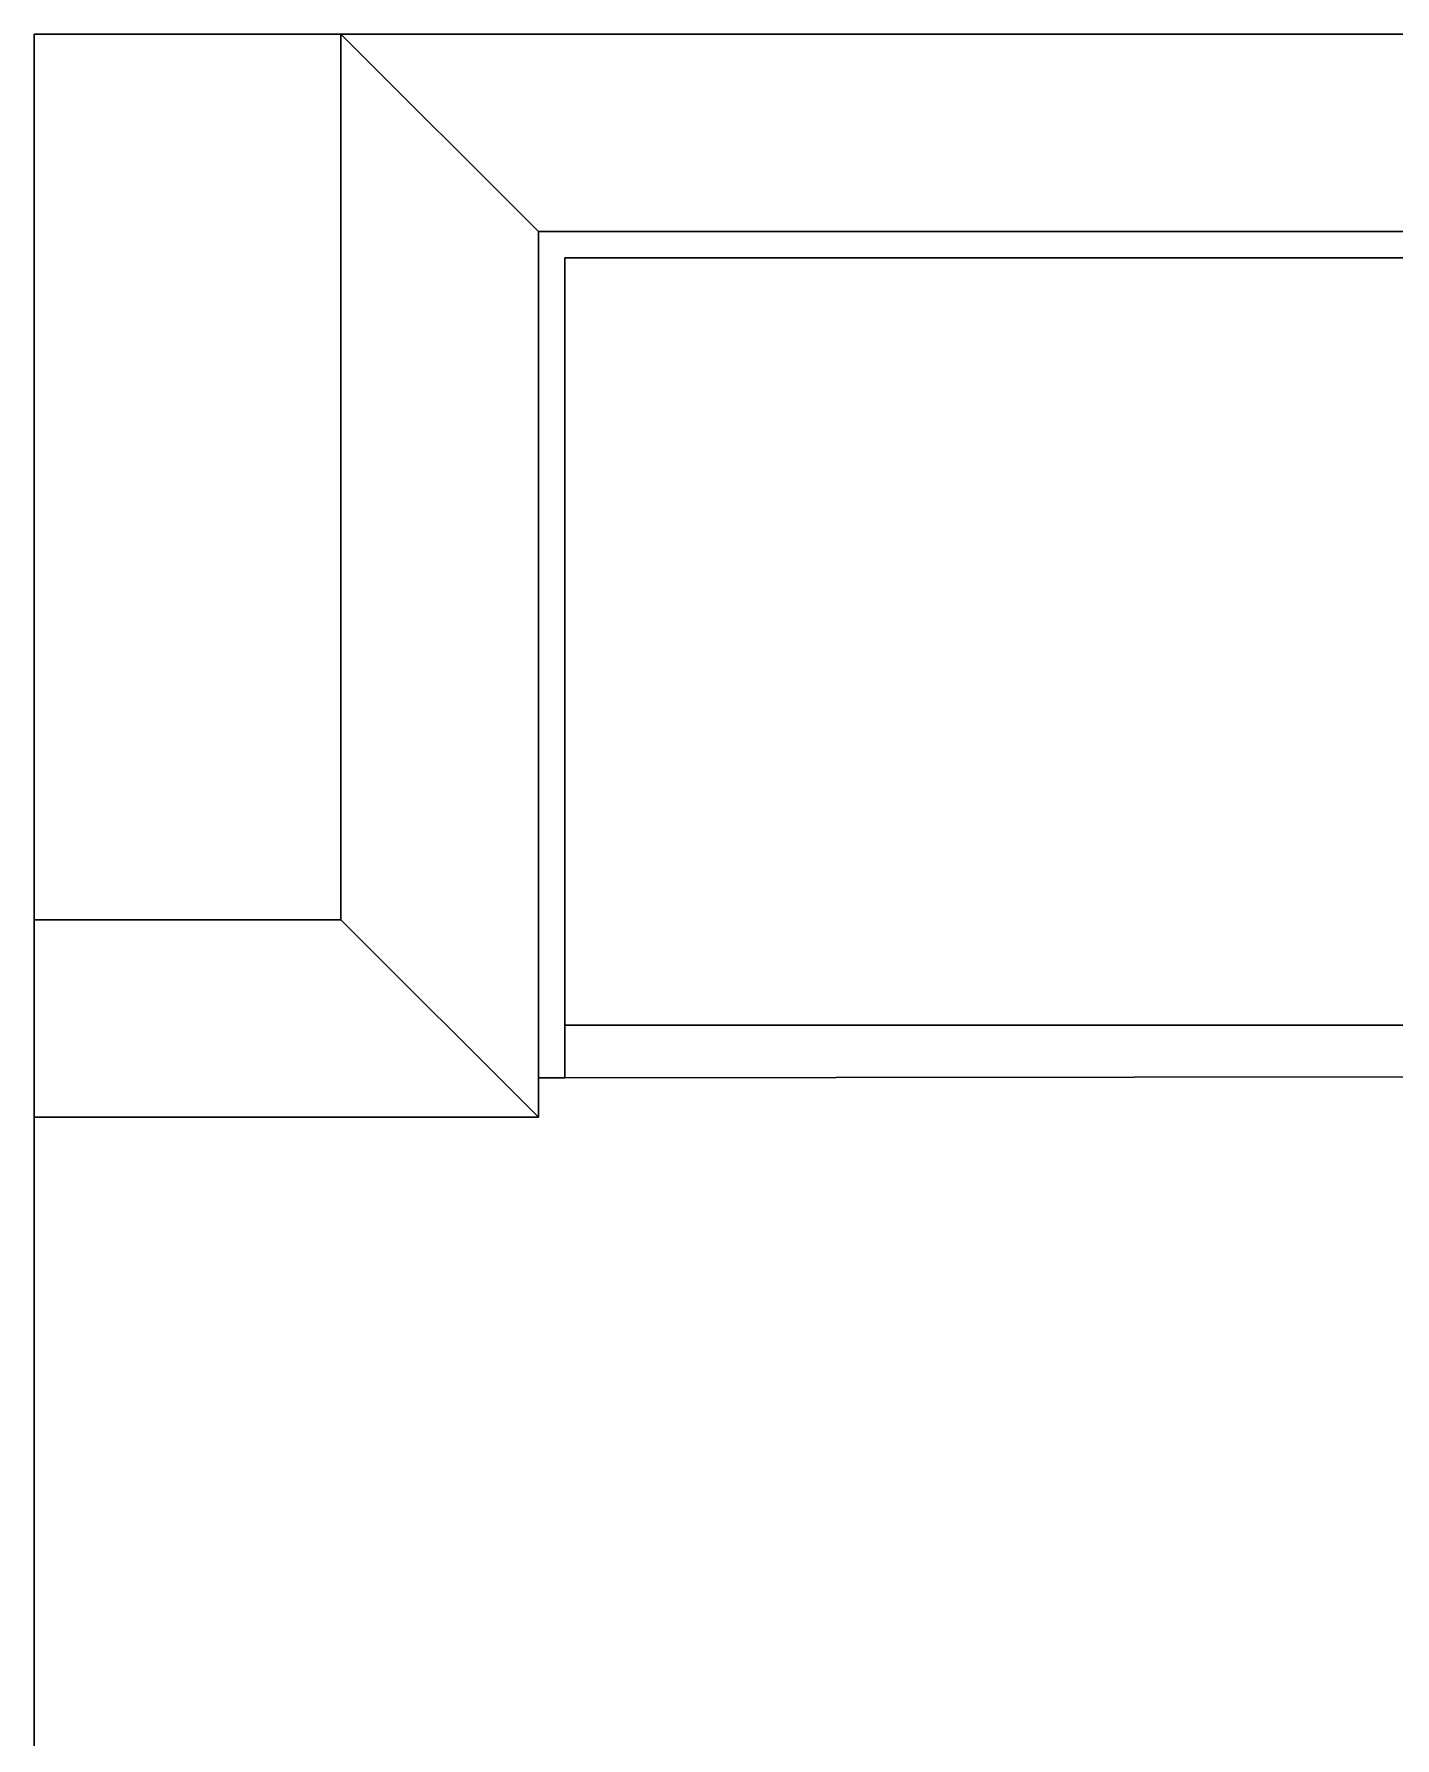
# Model space of a CAD drawing. Extents: x 0 to 4068, y -4475 to 0.
# Drawn here: x 0 to 1034, y -1295 to 0 of the extents above; entities that cross this region are included whole.
import ezdxf

# ---------------------------------------------------------------- set-up
doc = ezdxf.new("R2010")
doc.units = 0
for name, color, linetype in [('LAYER0', 7, 'CONTINUOUS'), ('LAYER786', 7, 'CONTINUOUS'), ('LAYER819', 7, 'CONTINUOUS'), ('LAYER820', 7, 'CONTINUOUS'), ('LAYER821', 19, 'CONTINUOUS'), ('LAYER822', 19, 'CONTINUOUS'), ('LAYER823', 19, 'CONTINUOUS')]:
    doc.layers.add(name, color=color, linetype=linetype)

msp = doc.modelspace()

# ---------------------------------------------------------------- linework, layer by layer
at = {"layer": 'LAYER0', "invisible_edges": 1}
for points in [[(4068, 0), (0, -4475), (0, 0), (4068, 0)], [(0, 0, 5), (4068, 0), (0, 0), (0, 0, 5)], [(4068, 0), (0, 0, 5), (4068, 0, 5), (4068, 0)], [(0, 0, 5), (0, -4475), (0, -4475, 5), (0, 0, 5)], [(0, -4475), (0, 0, 5), (0, 0), (0, -4475)], [(4068, -4475, 5), (0, 0, 5), (0, -4475, 5), (4068, -4475, 5)], [(0, 0, 5), (4068, -4475, 5), (4068, 0, 5), (0, 0, 5)], [(0, -4475), (4068, 0), (4068, -4475), (0, -4475)]]:
    msp.add_3dface(points, dxfattribs=at)
at = {"layer": 'LAYER786'}
for points, invisible_edges in [([(2303, 0, 5), (383, -150, 5), (233, 0, 5), (2303, 0, 5)], 1), ([(2303, 0, 2415), (2029, 0, 2196), (233, 0, 2415), (2303, 0, 2415)], 3), ([(891, 0, 2196), (233, 0, 2415), (2029, 0, 2196), (891, 0, 2196)], 3), ([(891, 0, 1102), (233, 0, 2415), (891, 0, 2196), (891, 0, 1102)], 3), ([(891, 0, 1102), (233, 0, 5), (233, 0, 2415), (891, 0, 1102)], 5), ([(233, 0, 5), (891, 0, 1102), (2303, 0, 5), (233, 0, 5)], 3), ([(233, 0, 2415), (383, -150, 5), (383, -150, 2415), (233, 0, 2415)], 1), ([(383, -150, 5), (233, 0, 2415), (233, 0, 5), (383, -150, 5)], 1), ([(383, -150, 2415), (2303, 0, 2415), (233, 0, 2415), (383, -150, 2415)], 1), ([(383, -150, 5), (2303, 0, 5), (2153, -150, 5), (383, -150, 5)], 1), ([(2303, 0, 2415), (383, -150, 2415), (2153, -150, 2415), (2303, 0, 2415)], 1), ([(2029, 0, 1102), (2303, 0, 5), (891, 0, 1102), (2029, 0, 1102)], 3), ([(383, -150, 2415), (891, -150, 2196), (2153, -150, 2415), (383, -150, 2415)], 3), ([(383, -150, 2415), (891, -150, 1102), (891, -150, 2196), (383, -150, 2415)], 5), ([(891, -150, 1102), (383, -150, 5), (2029, -150, 1102), (891, -150, 1102)], 3), ([(383, -150, 5), (891, -150, 1102), (383, -150, 2415), (383, -150, 5)], 3), ([(2153, -150, 5), (2029, -150, 1102), (383, -150, 5), (2153, -150, 5)], 3), ([(2029, -150, 2196), (2153, -150, 2415), (891, -150, 2196), (2029, -150, 2196)], 3)]:
    msp.add_3dface(points, dxfattribs=dict(at, invisible_edges=invisible_edges))
at = {"layer": 'LAYER819'}
for points, invisible_edges in [([(383, -150, 5), (233, -673, 5), (233, 0, 5), (383, -150, 5)], 1), ([(233, 0, 5), (383, -150, 2415), (383, -150, 5), (233, 0, 5)], 1), ([(383, -150, 2415), (233, 0, 5), (233, 0, 2415), (383, -150, 2415)], 1), ([(233, 0, 2415), (233, -673, 5), (233, -673, 2415), (233, 0, 2415)], 1), ([(233, -673, 5), (233, 0, 2415), (233, 0, 5), (233, -673, 5)], 1), ([(233, -673, 5), (383, -150, 5), (383, -823, 5), (233, -673, 5)], 1), ([(383, -150, 2415), (383, -278.5, 1206.5), (383, -150, 5), (383, -150, 2415)], 3), ([(383, -150, 2415), (383, -338.5, 1206.5), (383, -278.5, 1206.5), (383, -150, 2415)], 5), ([(383, -823, 2415), (383, -338.5, 1206.5), (383, -150, 2415), (383, -823, 2415)], 3), ([(383, -278.5, 1126.5), (383, -150, 5), (383, -278.5, 1206.5), (383, -278.5, 1126.5)], 3), ([(383, -338.5, 1126.5), (383, -150, 5), (383, -278.5, 1126.5), (383, -338.5, 1126.5)], 3), ([(383, -823, 2415), (383, -150, 5), (383, -338.5, 1126.5), (383, -823, 2415)], 7), ([(383, -150, 5), (383, -823, 2415), (383, -823, 5), (383, -150, 5)], 1), ([(383, -338.5, 1206.5), (383, -823, 2415), (383, -338.5, 1126.5), (383, -338.5, 1206.5)], 3), ([(233, -673, 2415), (383, -823, 5), (383, -823, 2415), (233, -673, 2415)], 1), ([(383, -823, 5), (233, -673, 2415), (233, -673, 5), (383, -823, 5)], 1)]:
    msp.add_3dface(points, dxfattribs=dict(at, invisible_edges=invisible_edges))
at = {"layer": 'LAYER820', "invisible_edges": 1}
for points in [[(233, -673, 5), (0, -823, 5), (0, -673, 5), (233, -673, 5)], [(0, -823, 5), (233, -673, 5), (383, -823, 5), (0, -823, 5)], [(0, -673, 2415), (233, -673, 5), (0, -673, 5), (0, -673, 2415)], [(233, -673, 5), (0, -673, 2415), (233, -673, 2415), (233, -673, 5)], [(0, -673, 2415), (0, -823, 5), (0, -823, 2415), (0, -673, 2415)], [(0, -823, 5), (0, -673, 2415), (0, -673, 5), (0, -823, 5)], [(233, -673, 5), (383, -823, 2415), (383, -823, 5), (233, -673, 5)], [(383, -823, 2415), (233, -673, 5), (233, -673, 2415), (383, -823, 2415)], [(383, -823, 2415), (0, -823, 5), (383, -823, 5), (383, -823, 2415)], [(0, -823, 5), (383, -823, 2415), (0, -823, 2415), (0, -823, 5)]]:
    msp.add_3dface(points, dxfattribs=at)
at = {"layer": 'LAYER821'}
for points, invisible_edges in [([(1192.88, -336.41, 873), (383, -150, 873), (2153, -150, 873), (1192.88, -336.41, 873)], 5), ([(1179.16, -340.1, 873), (383, -150, 873), (1192.88, -336.41, 873), (1179.16, -340.1, 873)], 3), ([(1165.91, -346.17, 873), (383, -150, 873), (1179.16, -340.1, 873), (1165.91, -346.17, 873)], 3), ([(383, -150, 873), (1165.91, -346.17, 873), (383, -793, 873), (383, -150, 873)], 3), ([(383, -150, 927), (383, -793, 873), (383, -793, 927), (383, -150, 927)], 1), ([(383, -793, 873), (383, -150, 927), (383, -150, 873), (383, -793, 873)], 1), ([(383, -150, 927), (2153, -150, 873), (383, -150, 873), (383, -150, 927)], 1), ([(2153, -150, 873), (383, -150, 927), (2153, -150, 927), (2153, -150, 873)], 1), ([(383, -793, 927), (403, -753, 927), (383, -150, 927), (383, -793, 927)], 3), ([(403, -170, 927), (383, -150, 927), (403, -753, 927), (403, -170, 927)], 3), ([(383, -150, 927), (403, -170, 927), (2153, -150, 927), (383, -150, 927)], 3), ([(2153, -150, 927), (403, -170, 927), (2133, -170, 927), (2153, -150, 927)], 5), ([(383, -793, 873), (1165.91, -346.17, 873), (1153.61, -354.62, 873), (383, -793, 873)], 5), ([(383, -793, 873), (1153.61, -354.62, 873), (1142.73, -364.92, 873), (383, -793, 873)], 5), ([(383, -793, 873), (1142.73, -364.92, 873), (1133.5, -377.06, 873), (383, -793, 873)], 5), ([(383, -793, 873), (1133.5, -377.06, 873), (1125.94, -390.78, 873), (383, -793, 873)], 5), ([(383, -793, 873), (1125.94, -390.78, 873), (1120.49, -405.57, 873), (383, -793, 873)], 5), ([(383, -793, 873), (1120.49, -405.57, 873), (1117.18, -421.14, 873), (383, -793, 873)], 5), ([(383, -793, 873), (1117.18, -421.14, 873), (1116, -436.98, 873), (383, -793, 873)], 5), ([(1116, -581.37, 873), (383, -793, 873), (1116, -436.98, 873), (1116, -581.37, 873)], 3), ([(1117.18, -597.47, 873), (383, -793, 873), (1116, -581.37, 873), (1117.18, -597.47, 873)], 3), ([(1120.49, -613.05, 873), (383, -793, 873), (1117.18, -597.47, 873), (1120.49, -613.05, 873)], 3), ([(1125.94, -627.83, 873), (383, -793, 873), (1120.49, -613.05, 873), (1125.94, -627.83, 873)], 3), ([(1133.5, -641.29, 873), (383, -793, 873), (1125.94, -627.83, 873), (1133.5, -641.29, 873)], 3), ([(1142.73, -653.44, 873), (383, -793, 873), (1133.5, -641.29, 873), (1142.73, -653.44, 873)], 3), ([(1153.61, -663.99, 873), (383, -793, 873), (1142.73, -653.44, 873), (1153.61, -663.99, 873)], 3), ([(1165.91, -672.18, 873), (383, -793, 873), (1153.61, -663.99, 873), (1165.91, -672.18, 873)], 3), ([(1179.16, -678.25, 873), (383, -793, 873), (1165.91, -672.18, 873), (1179.16, -678.25, 873)], 3), ([(383, -793, 873), (1179.16, -678.25, 873), (1567, -792, 873), (383, -793, 873)], 3), ([(403, -753, 927), (383, -793, 927), (1567, -792, 927), (403, -753, 927)], 5), ([(403, -753, 927), (1567, -792, 927), (2133, -753, 927), (403, -753, 927)], 3), ([(1567, -792, 927), (383, -793, 873), (1567, -792, 873), (1567, -792, 927)], 1), ([(383, -793, 873), (1567, -792, 927), (383, -793, 927), (383, -793, 873)], 1)]:
    msp.add_3dface(points, dxfattribs=dict(at, invisible_edges=invisible_edges))
at = {"layer": 'LAYER822', "invisible_edges": 1}
for points in [[(2133, -170, 927), (403, -753, 927), (403, -170, 927), (2133, -170, 927)], [(403, -753, 927), (2133, -170, 927), (2133, -753, 927), (403, -753, 927)], [(403, -170, 947), (2133, -170, 927), (403, -170, 927), (403, -170, 947)], [(2133, -170, 927), (403, -170, 947), (2133, -170, 947), (2133, -170, 927)], [(403, -170, 947), (403, -753, 927), (403, -753, 947), (403, -170, 947)], [(403, -753, 927), (403, -170, 947), (403, -170, 927), (403, -753, 927)], [(2133, -753, 947), (403, -170, 947), (403, -753, 947), (2133, -753, 947)], [(403, -170, 947), (2133, -753, 947), (2133, -170, 947), (403, -170, 947)], [(2133, -753, 947), (403, -753, 927), (2133, -753, 927), (2133, -753, 947)], [(403, -753, 927), (2133, -753, 947), (403, -753, 947), (403, -753, 927)]]:
    msp.add_3dface(points, dxfattribs=at)
at = {"layer": 'LAYER823'}
for points, invisible_edges in [([(383, -150, 927), (403, -170, 927), (383, -793, 927), (383, -150, 927)], 3), ([(403, -170, 927), (383, -150, 927), (2153, -150, 927), (403, -170, 927)], 5), ([(383, -150, 1007), (383, -793, 927), (383, -793, 1007), (383, -150, 1007)], 1), ([(383, -793, 927), (383, -150, 1007), (383, -150, 927), (383, -793, 927)], 1), ([(383, -150, 1007), (2153, -150, 927), (383, -150, 927), (383, -150, 1007)], 1), ([(2153, -150, 927), (383, -150, 1007), (2153, -150, 1007), (2153, -150, 927)], 1), ([(403, -793, 1007), (383, -150, 1007), (383, -793, 1007), (403, -793, 1007)], 1), ([(383, -150, 1007), (403, -793, 1007), (403, -170, 1007), (383, -150, 1007)], 5), ([(383, -150, 1007), (403, -170, 1007), (2153, -150, 1007), (383, -150, 1007)], 3), ([(403, -170, 927), (2153, -150, 927), (2133, -170, 927), (403, -170, 927)], 3), ([(2153, -150, 1007), (403, -170, 1007), (2133, -170, 1007), (2153, -150, 1007)], 5), ([(403, -793, 927), (383, -793, 927), (403, -170, 927), (403, -793, 927)], 2), ([(2133, -170, 1007), (403, -170, 927), (2133, -170, 927), (2133, -170, 1007)], 1), ([(403, -170, 927), (2133, -170, 1007), (403, -170, 1007), (403, -170, 927)], 1), ([(403, -170, 927), (403, -793, 1007), (403, -793, 927), (403, -170, 927)], 1), ([(403, -793, 1007), (403, -170, 927), (403, -170, 1007), (403, -793, 1007)], 1), ([(403, -793, 1007), (383, -793, 927), (403, -793, 927), (403, -793, 1007)], 1), ([(383, -793, 927), (403, -793, 1007), (383, -793, 1007), (383, -793, 927)], 1)]:
    msp.add_3dface(points, dxfattribs=dict(at, invisible_edges=invisible_edges))

# ---------------------------------------------------------------- meshes
at = {"layer": 'LAYER819'}
mesh = msp.add_polymesh((2, 2), dxfattribs=at)
for k, corner in enumerate([(383, -150, 2415), (383, -823, 2415), (233, 0, 2415), (233, -673, 2415)]):
    mesh.set_mesh_vertex(divmod(k, 2), corner)
at = {"layer": 'LAYER820'}
mesh = msp.add_polymesh((2, 2), dxfattribs=at)
for k, corner in enumerate([(383, -823, 2415), (0, -823, 2415), (233, -673, 2415), (0, -673, 2415)]):
    mesh.set_mesh_vertex(divmod(k, 2), corner)

doc.saveas('drawing.dxf')
